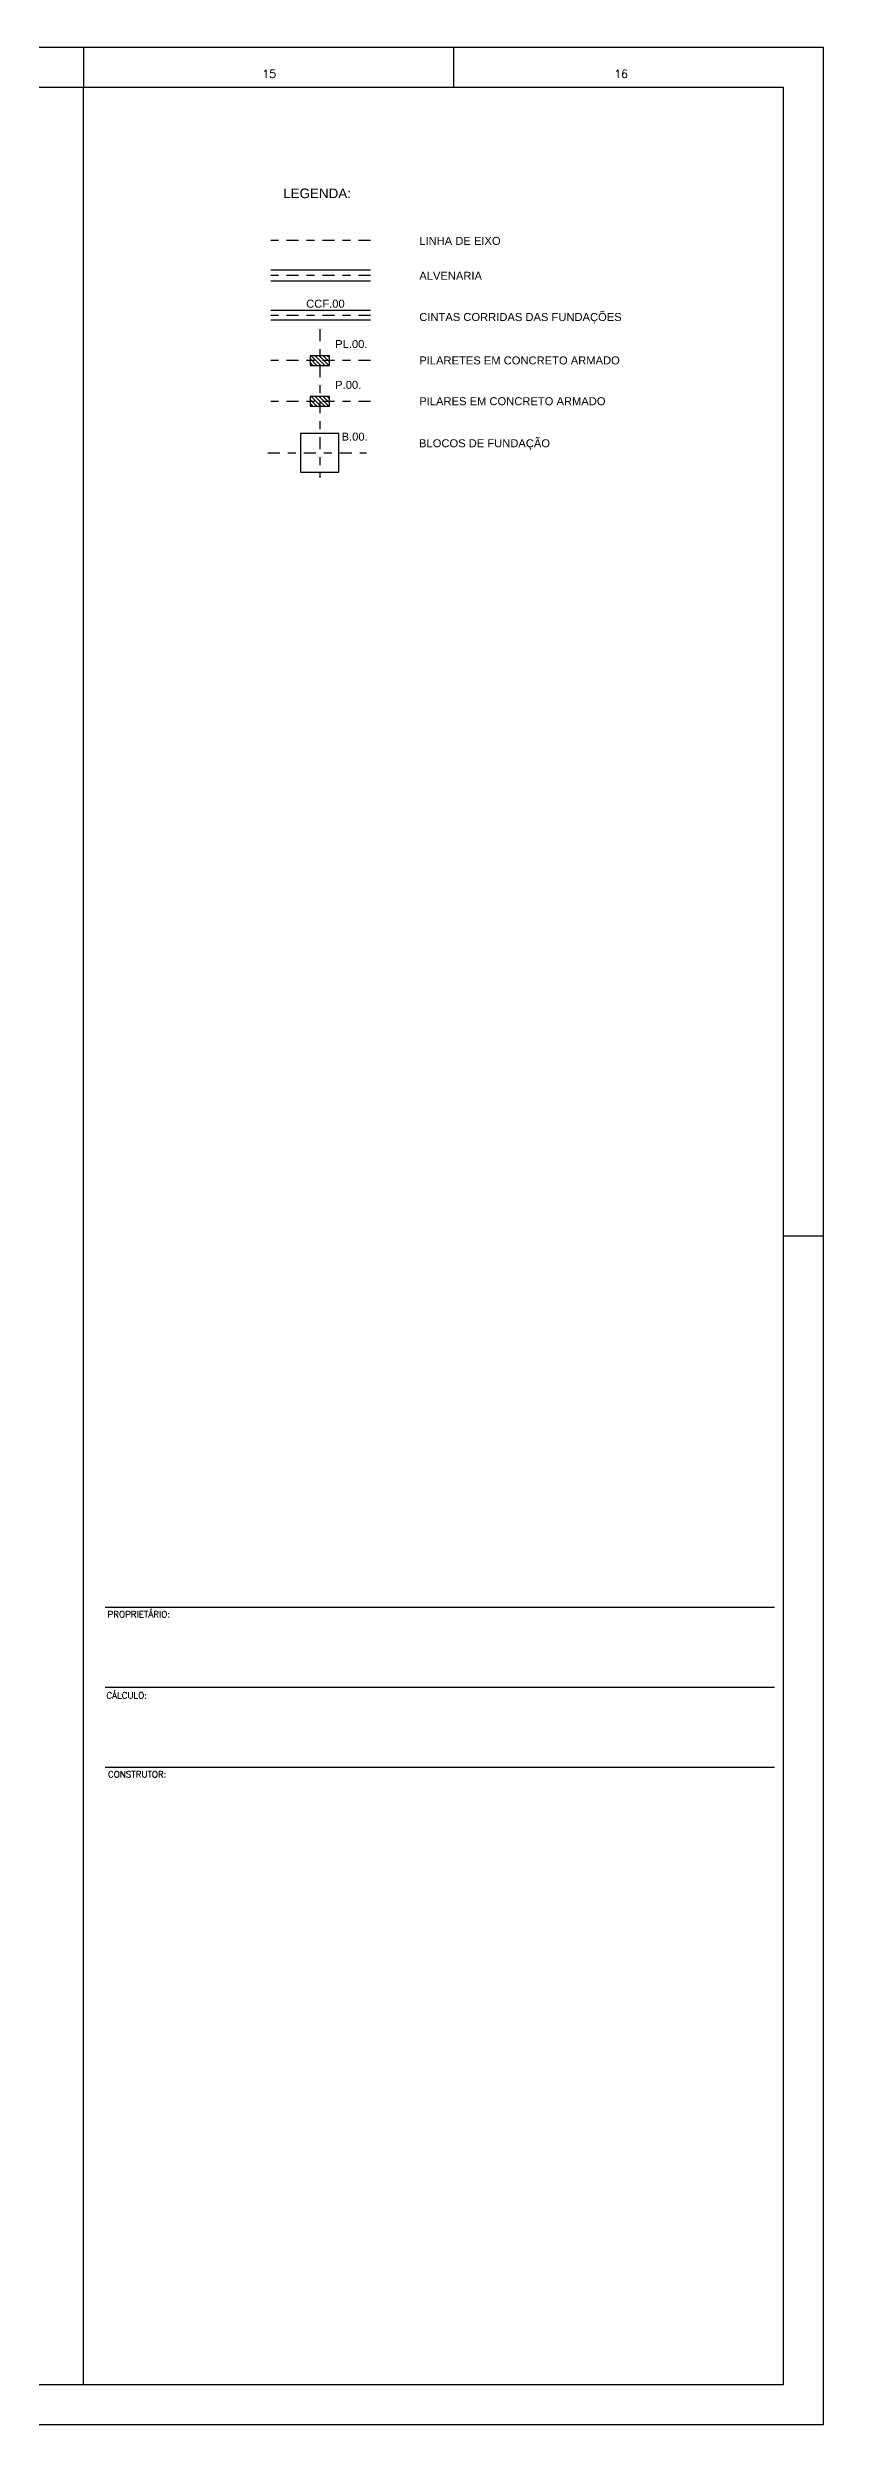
# Model space of a CAD drawing. Header units: millimetres. Extents: x 3659 to 4048, y 1324 to 1399.
# Drawn here: x 3723.61 to 3733.31, y 1360.95 to 1390.65 of the extents above; entities that cross this region are included whole.
import ezdxf
from ezdxf.enums import TextEntityAlignment as Align

# ---------------------------------------------------------------- set-up
doc = ezdxf.new("R2010")
doc.units = ezdxf.units.MM
doc.linetypes.add('CENTER', pattern=[2, 1.25, -0.25, 0.25, -0.25])
doc.linetypes.add('DASHDOT', pattern=[1, 0.5, -0.25, 0, -0.25])
for name, color, linetype in [('01-nivel piso', 2, 'Continuous'), ('01-pilar', 7, 'Continuous'), ('eixo', 1, 'CENTER'), ('MATRIZ', 8, 'Continuous'), ('Moldura', 2, 'Continuous'), ('Texto 1', 2, 'Continuous')]:
    doc.layers.add(name, color=color, linetype=linetype)
doc.styles.add('maloca 1', font='romans.shx')
doc.styles.add('ROMANS', font='arial.ttf')

msp = doc.modelspace()

# ---------------------------------------------------------------- hatches: boundary and pattern name
at = {"layer": '01-pilar'}
h = msp.add_hatch(dxfattribs=at)
h.set_pattern_fill('JIS_WOOD', color=1, scale=0.05, angle=-90, style=0)
h.set_pattern_definition([(315, (399.68739, 2191.2639), (0.02499999996, 0.02499999996), [])])
h.paths.add_polyline_path([(3726.890402, 1386.676833), (3727.130402, 1386.676833), (3727.130402, 1386.796833), (3726.890402, 1386.796833)])
h = msp.add_hatch(dxfattribs=at)
h.set_pattern_fill('JIS_WOOD', color=1, scale=0.05, angle=-90, style=0)
h.set_pattern_definition([(315, (399.68739, 2190.753953), (0.02499999996, 0.02499999996), [])])
h.paths.add_polyline_path([(3726.890402, 1386.166888), (3727.130402, 1386.166888), (3727.130402, 1386.286888), (3726.890402, 1386.286888)])

# ---------------------------------------------------------------- linework, layer by layer
at = {"color": 60}
msp.add_lwpolyline([(3726.770402, 1385.34381), (3727.250402, 1385.34381), (3727.250402, 1385.82381), (3726.770402, 1385.82381)], close=True, dxfattribs=at)
at = {"layer": '01-nivel piso', "color": 2, "linetype": 'ByBlock', "ltscale": 0.05}
for p, q in [((3727.645176, 1387.361995), (3726.396824, 1387.361995)), ((3727.645176, 1387.241995), (3726.396824, 1387.241995))]:
    msp.add_line(p, q, dxfattribs=at)
at = {"layer": '01-pilar', "color": 5}
for points in [[(3727.130402, 1386.676833), (3727.130402, 1386.796833), (3726.890402, 1386.796833), (3726.890402, 1386.676833)], [(3727.130402, 1386.166888), (3727.130402, 1386.286888), (3726.890402, 1386.286888), (3726.890402, 1386.166888)]]:
    msp.add_lwpolyline(points, close=True, dxfattribs=at)
at = {"layer": 'eixo', "linetype": 'DASHDOT', "ltscale": 0.3}
for p, q in [((3727.645176, 1388.236621), (3726.396824, 1388.236621)), ((3727.645176, 1387.79855), (3726.396824, 1387.79855)), ((3727.645176, 1387.301995), (3726.396824, 1387.301995)), ((3727.010402, 1387.128246), (3727.010402, 1385.270933)), ((3727.645176, 1386.736833), (3726.396824, 1386.736833)), ((3727.645176, 1386.226888), (3726.396824, 1386.226888)), ((3726.361943, 1385.58381), (3727.595766, 1385.58381))]:
    msp.add_line(p, q, dxfattribs=at)
at = {"layer": 'MATRIZ'}
for p, q in [((3727.645176, 1387.86855), (3726.396824, 1387.86855)), ((3727.645176, 1387.72855), (3726.396824, 1387.72855))]:
    msp.add_line(p, q, dxfattribs=at)
at = {"layer": 'Moldura', "color": 1}
for p, q in [((3724.057761, 1390.648453), (3724.057761, 1390.148453)), ((3728.682761, 1390.648453), (3728.682761, 1390.148453)), ((3724.057761, 1361.448453), (3724.057761, 1390.148453)), ((3732.807761, 1375.798453), (3733.307761, 1375.798453)), ((3724.329245, 1371.161427), (3732.693356, 1371.161427)), ((3724.329245, 1370.161427), (3732.693356, 1370.161427)), ((3724.329245, 1369.161427), (3732.693356, 1369.161427))]:
    msp.add_line(p, q, dxfattribs=at)
msp.add_lwpolyline([(3658.932761, 1360.948453), (3733.307761, 1360.948453), (3733.307761, 1390.648453), (3658.932761, 1390.648453)], close=True, dxfattribs=at)
at = {"layer": 'Moldura', "color": 6}
msp.add_lwpolyline([(3660.182761, 1361.448453), (3732.807761, 1361.448453), (3732.807761, 1390.148453), (3660.182761, 1390.148453)], close=True, dxfattribs=at)

# ---------------------------------------------------------------- texts
at = {"layer": '01-pilar', "color": 3, "style": 'ROMANS'}
msp.add_text('LEGENDA:', height=0.12, dxfattribs=at).set_placement((3726.553078, 1388.766339))
at = {"layer": 'Moldura', "color": 1, "style": 'maloca 1'}
for s, p in [('15', (3726.29274, 1390.269657)), ('16', (3730.692479, 1390.269657))]:
    msp.add_text(s, height=0.1, dxfattribs=at).set_placement(p)
at = {"layer": 'Moldura', "style": 'maloca 1'}
for s, p in [('PROPRIETÁRIO:', (3724.74799, 1371.032009)), ('CÁLCULO:', (3724.596356, 1370.0178)), ('CONSTRUTOR:', (3724.728131, 1369.032009))]:
    msp.add_text(s, height=0.08, dxfattribs=at).set_placement(p, align=Align.CENTER)
at = {"layer": 'Texto 1', "style": 'ROMANS'}
for s, p in [('LINHA DE EIXO', (3728.254591, 1388.182699)), ('ALVENARIA', (3728.254591, 1387.746717)), ('CCF.00', (3726.840539, 1387.397843)), ('CINTAS CORRIDAS DAS FUNDAÇÕES', (3728.254591, 1387.231312)), ('PL.00.', (3727.203303, 1386.893552)), ('PILARETES EM CONCRETO ARMADO ', (3728.254591, 1386.689133)), ('P.00.', (3727.203303, 1386.383607)), ('PILARES EM CONCRETO ARMADO ', (3728.254591, 1386.179188)), ('B.00.', (3727.283458, 1385.736452)), ('BLOCOS DE FUNDAÇÃO', (3728.251772, 1385.653633))]:
    msp.add_text(s, height=0.1, dxfattribs=at).set_placement(p)

doc.saveas('drawing.dxf')
